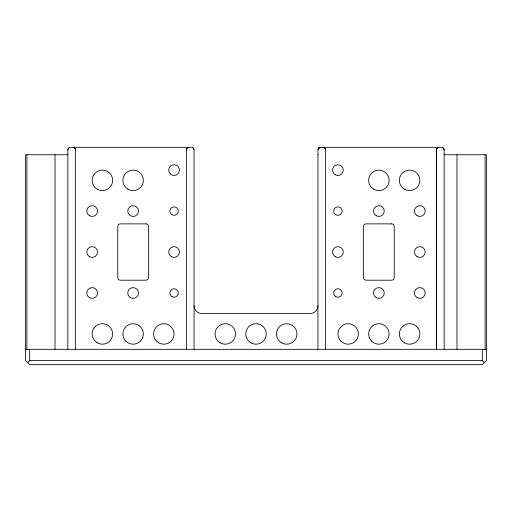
<?xml version="1.0" encoding="UTF-8"?>
<svg xmlns="http://www.w3.org/2000/svg" width="512" height="512" viewBox="0 0 512 512"><rect width="100%" height="100%" fill="white"/><g stroke="black" fill="none" stroke-linecap="round" stroke-linejoin="round"><path stroke-width="0.77" d="M186.368 349.312L186.368 149.888L186.867 148.365L187.994 147.507M67.84 349.312L67.84 149.888L68.378 148.314L69.491 147.494M67.84 149.888L68.269 148.467L69.421 147.52M186.368 149.888L186.797 148.467L187.949 147.52M318.528 148.653L319.232 148.077M27.648 362.624L29.696 360.576L482.304 360.576L484.352 362.624M320.109 147.744L320.512 147.674M438.061 147.52L436.909 148.467L436.48 149.792L436.48 349.312L436.48 149.888L437.018 148.314L438.131 147.494M319.578 147.507L318.451 148.365L317.952 149.888L317.952 349.312M70.4 147.328L191.488 147.328M320.512 147.328L441.6 147.328M67.994 154.752L25.6 154.752L25.6 360.576L29.696 364.672L482.304 364.672L486.4 360.576L486.4 154.752L444.006 154.752M317.952 154.752L318.298 154.752M25.6 349.312L486.4 349.312M442.509 147.494L443.622 148.314L444.16 149.888L444.16 349.312M73.869 147.494L74.982 148.314L75.52 149.888L75.52 349.312M324.006 147.507L325.133 148.365L325.632 149.888L325.632 349.312M192.422 147.507L193.549 148.365L194.048 149.888L194.048 349.312M442.579 147.52L443.731 148.467L444.16 149.888M324.051 147.52L325.203 148.467L325.632 149.888M192.467 147.52L193.619 148.467L194.048 149.888M73.939 147.52L75.091 148.467L75.52 149.888M485.12 154.752L485.12 349.312M482.304 349.312L482.304 360.576M456.96 154.752L456.96 349.312M55.04 154.752L55.04 349.312M29.696 349.312L29.696 360.576M26.88 154.752L26.88 349.312M194.048 305.792A7.68 7.68 0 0 0 201.728 313.472L310.272 313.472A7.68 7.68 0 0 0 317.952 305.792M318.298 148.608L318.042 149.222L318.81 148.141L318.298 148.608M319.232 147.674L318.701 148.077L319.846 147.418L319.232 147.674M145.92 223.872L120.32 223.872A2.56 2.56 0 0 0 117.76 226.432L117.76 277.632A2.56 2.56 0 0 0 120.32 280.192L145.92 280.192A2.56 2.56 0 0 0 148.48 277.632L148.48 226.432A2.56 2.56 0 0 0 145.92 223.872M391.68 223.872L366.08 223.872A2.56 2.56 0 0 0 363.52 226.432L363.52 277.632A2.56 2.56 0 0 0 366.08 280.192L391.68 280.192A2.56 2.56 0 0 0 394.24 277.632L394.24 226.432A2.56 2.56 0 0 0 391.68 223.872M335.808 214.733A4.224 4.224 0 0 0 342.144 211.072A4.224 4.224 0 0 0 335.808 207.411A4.224 4.224 0 0 0 335.808 214.733M335.808 296.653A4.224 4.224 0 0 0 342.144 292.992A4.224 4.224 0 0 0 335.808 289.331A4.224 4.224 0 0 0 335.808 296.653M171.968 214.733A4.224 4.224 0 0 0 178.304 211.072A4.224 4.224 0 0 0 171.968 207.411A4.224 4.224 0 0 0 171.968 214.733M171.968 296.653A4.224 4.224 0 0 0 178.304 292.992A4.224 4.224 0 0 0 171.968 289.331A4.224 4.224 0 0 0 171.968 296.653M417.152 297.645A5.376 5.376 0 0 0 425.216 292.992A5.376 5.376 0 0 0 417.152 288.339A5.376 5.376 0 0 0 417.152 297.645M417.152 256.685A5.376 5.376 0 0 0 425.216 252.032A5.376 5.376 0 0 0 417.152 247.379A5.376 5.376 0 0 0 417.152 256.685M417.152 215.725A5.376 5.376 0 0 0 425.216 211.072A5.376 5.376 0 0 0 417.152 206.419A5.376 5.376 0 0 0 417.152 215.725M376.192 297.645A5.376 5.376 0 0 0 384.256 292.992A5.376 5.376 0 0 0 376.192 288.339A5.376 5.376 0 0 0 376.192 297.645M376.192 215.725A5.376 5.376 0 0 0 384.256 211.072A5.376 5.376 0 0 0 376.192 206.419A5.376 5.376 0 0 0 376.192 215.725M335.232 256.685A5.376 5.376 0 0 0 343.296 252.032A5.376 5.376 0 0 0 335.232 247.379A5.376 5.376 0 0 0 335.232 256.685M335.232 174.765A5.376 5.376 0 0 0 343.296 170.112A5.376 5.376 0 0 0 335.232 165.459A5.376 5.376 0 0 0 335.232 174.765M171.392 256.685A5.376 5.376 0 0 0 179.456 252.032A5.376 5.376 0 0 0 171.392 247.379A5.376 5.376 0 0 0 171.392 256.685M170.278 173.914A5.376 5.376 0 0 0 179.27 171.501A5.376 5.376 0 0 0 172.691 164.922A5.376 5.376 0 0 0 170.278 173.914M130.432 297.645A5.376 5.376 0 0 0 138.496 292.992A5.376 5.376 0 0 0 130.432 288.339A5.376 5.376 0 0 0 130.432 297.645M129.318 214.874A5.376 5.376 0 0 0 138.31 212.461A5.376 5.376 0 0 0 131.731 205.882A5.376 5.376 0 0 0 129.318 214.874M89.472 297.645A5.376 5.376 0 0 0 97.536 292.992A5.376 5.376 0 0 0 89.472 288.339A5.376 5.376 0 0 0 89.472 297.645M89.472 256.685A5.376 5.376 0 0 0 97.536 252.032A5.376 5.376 0 0 0 89.472 247.379A5.376 5.376 0 0 0 89.472 256.685M89.472 215.725A5.376 5.376 0 0 0 97.536 211.072A5.376 5.376 0 0 0 89.472 206.419A5.376 5.376 0 0 0 89.472 215.725M404.48 342.822A10.24 10.24 0 0 0 419.84 333.952A10.24 10.24 0 0 0 404.48 325.082A10.24 10.24 0 0 0 404.48 342.822M371.642 341.19A10.24 10.24 0 0 0 388.768 336.602A10.24 10.24 0 0 0 376.23 324.064A10.24 10.24 0 0 0 371.642 341.19M340.922 341.19A10.24 10.24 0 0 0 358.048 336.602A10.24 10.24 0 0 0 345.51 324.064A10.24 10.24 0 0 0 340.922 341.19M158.72 342.822A10.24 10.24 0 0 0 174.08 333.952A10.24 10.24 0 0 0 158.72 325.082A10.24 10.24 0 0 0 158.72 342.822M125.882 341.19A10.24 10.24 0 0 0 143.008 336.602A10.24 10.24 0 0 0 130.47 324.064A10.24 10.24 0 0 0 125.882 341.19M97.28 342.822A10.24 10.24 0 0 0 112.64 333.952A10.24 10.24 0 0 0 97.28 325.082A10.24 10.24 0 0 0 97.28 342.822M404.48 189.222A10.24 10.24 0 0 0 419.84 180.352A10.24 10.24 0 0 0 404.48 171.482A10.24 10.24 0 0 0 404.48 189.222M373.76 189.222A10.24 10.24 0 0 0 389.12 180.352A10.24 10.24 0 0 0 373.76 171.482A10.24 10.24 0 0 0 373.76 189.222M128 189.222A10.24 10.24 0 0 0 143.36 180.352A10.24 10.24 0 0 0 128 171.482A10.24 10.24 0 0 0 128 189.222M97.28 189.222A10.24 10.24 0 0 0 112.64 180.352A10.24 10.24 0 0 0 97.28 171.482A10.24 10.24 0 0 0 97.28 189.222M281.6 342.822A10.24 10.24 0 0 0 296.96 333.952A10.24 10.24 0 0 0 281.6 325.082A10.24 10.24 0 0 0 281.6 342.822M250.88 342.822A10.24 10.24 0 0 0 266.24 333.952A10.24 10.24 0 0 0 250.88 325.082A10.24 10.24 0 0 0 250.88 342.822M220.16 342.822A10.24 10.24 0 0 0 235.52 333.952A10.24 10.24 0 0 0 220.16 325.082A10.24 10.24 0 0 0 220.16 342.822"/></g></svg>
